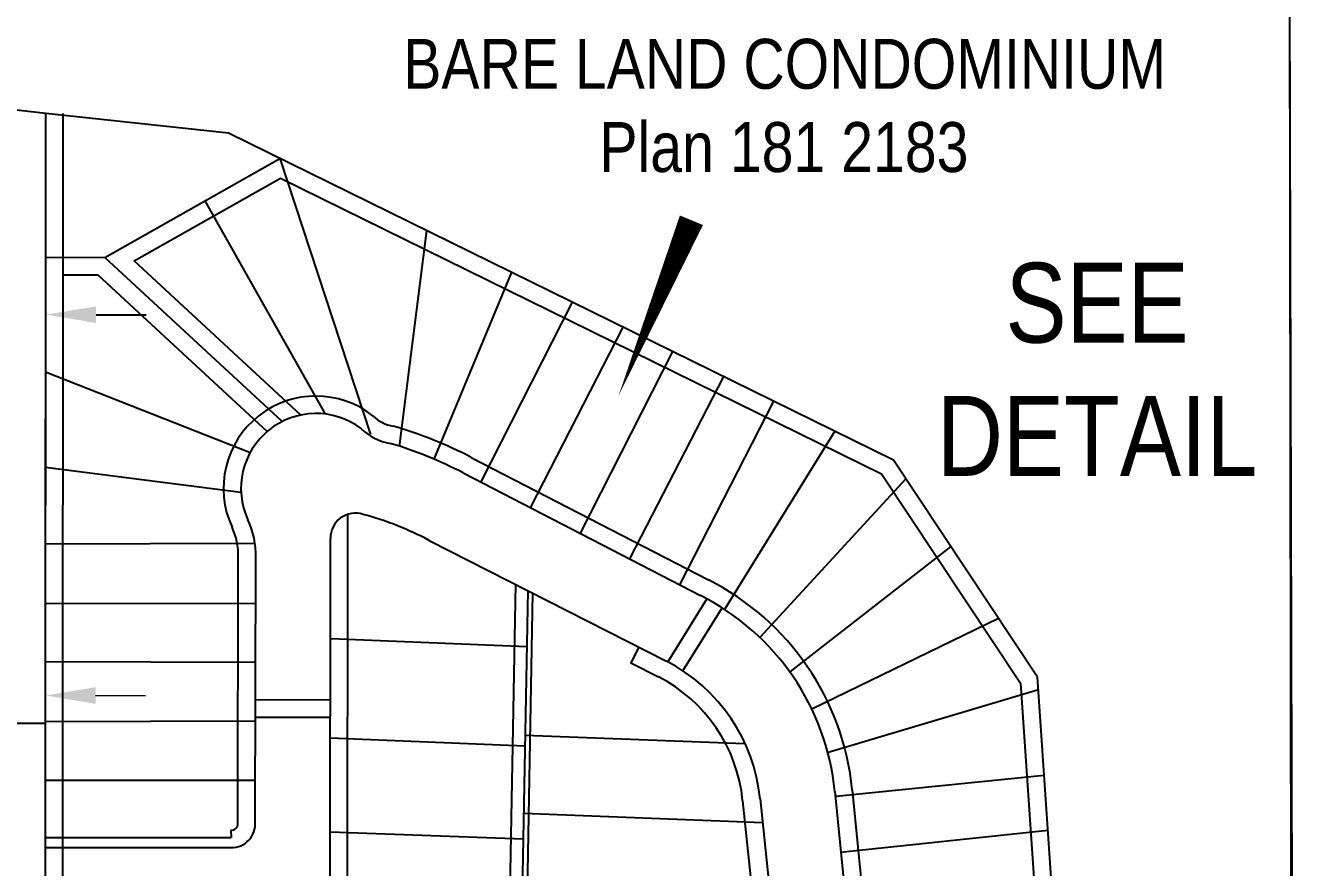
# Model space of a CAD drawing. Extents: x -19176 to -17597, y 5652440 to 5654285.
# Drawn here: x -18335 to -18081.1, y 5653106.3 to 5653274.9 of the extents above; entities that cross this region are included whole.
import ezdxf

# ---------------------------------------------------------------- set-up
doc = ezdxf.new("R2010")
doc.units = 0
doc.header["$LTSCALE"] = 5
doc.header["$PDSIZE"] = 0.5
doc.layers.get('Defpoints').update_dxf_attribs({"color": 9})
for name, color, linetype in [('DETAIL-T', 7, 'Continuous'), ('F-RW', 190, 'Continuous'), ('L-SEC', 7, 'Continuous'), ('L-TITLEDB', 4, 'Continuous'), ('L-TITLEDB-T', 4, 'Continuous')]:
    doc.layers.add(name, color=color, linetype=linetype)
doc.layers.add('F-RW-T', color=190, linetype='Continuous', lineweight=9)
doc.styles.add('80CG', font='ARIALN.TTF', dxfattribs={"height": 10})
doc.styles.add('80L', font='ARIALN.TTF', dxfattribs={"height": 10})
doc.dimstyles.new('Compass 5 000', dxfattribs={"dimscale": 5, "dimtxt": 9, "dimasz": 2, "dimexe": 0.2, "dimexo": 0.0625, "dimgap": 0.5, "dimtad": 0, "dimtih": 1, "dimtoh": 1, "dimzin": 0, "dimdsep": 46, "dimtxsty": '80CG', "dimcen": 0.1, "dimse1": 1, "dimse2": 1, "dimclrd": 256, "dimclrt": 256, "dimaunit": 1, "dimadec": 4, "dimazin": 0, "dimtfac": 0.06, "dimtofl": 0, "dimtmove": 0, "dimatfit": 1, "dimfxl": 0.2, "dimtolj": 1, "dimtzin": 0, "dimlwd": -1, "dimarcsym": 0})

# ---------------------------------------------------------------- blocks, each defined once
blk = doc.blocks.new('*D17')
at = {"layer": 'Defpoints', "color": 0, "transparency": 16777216}
for p in [(-18348.79, 5653217.05), (-18348.92, 5653130.02), (-18330.95, 5653129.99)]:
    blk.add_point(p, dxfattribs=at)
at = {"layer": 'L-TITLEDB-T', "transparency": 16777216}
for p, q in [((-18358.79, 5653217.06), (-18368.79, 5653217.08)), ((-18320.82, 5653217), (-18310.82, 5653216.99))]:
    blk.add_line(p, q, dxfattribs=at)
for points in [[(-18358.79, 5653218.73), (-18358.79, 5653215.4), (-18348.79, 5653217.05)], [(-18320.82, 5653218.67), (-18320.82, 5653215.34), (-18330.82, 5653217.02)]]:
    blk.add_solid(points, dxfattribs=at)
at = {"layer": 'L-TITLEDB-T', "transparency": 16777216, "insert": (-18413.28, 5653217.08), "char_height": 10, "attachment_point": 5, "style": '80CG'}
blk.add_mtext('\\A1;18.00 Utility R/W\\PPlan 181 2187', dxfattribs=at)
blk = doc.blocks.new('*D19')
at = {"layer": 'Defpoints', "color": 0, "transparency": 16777216}
for p in [(-18348.91, 5653140.79), (-18348.94, 5653116.33), (-18330.96, 5653116.3)]:
    blk.add_point(p, dxfattribs=at)
at = {"layer": 'F-RW-T', "transparency": 16777216}
for p, q in [((-18358.91, 5653140.8), (-18368.91, 5653140.82)), ((-18320.92, 5653140.75), (-18310.92, 5653140.73))]:
    blk.add_line(p, q, dxfattribs=at)
for points in [[(-18358.9, 5653142.47), (-18358.91, 5653139.14), (-18348.91, 5653140.79)], [(-18320.92, 5653142.41), (-18320.93, 5653139.08), (-18330.92, 5653140.76)]]:
    blk.add_solid(points, dxfattribs=at)
at = {"layer": 'F-RW-T', "transparency": 16777216, "insert": (-18438.86, 5653140.82), "char_height": 10, "attachment_point": 5, "style": '80CG', "bg_fill": 3, "box_fill_scale": 1.1, "bg_fill_color": 256, "bg_fill_true_color": 13158600, "bg_fill_transparency": 0}
blk.add_mtext('\\A1;18.00 Utility & Access R/W\\PPlan 981 0246', dxfattribs=at)

msp = doc.modelspace()

# ---------------------------------------------------------------- linework, layer by layer
at = {"layer": 'F-RW'}
for p, q in [((-18330.994, 5653046.951), (-18330.894, 5653257.275)), ((-18327.506, 5653020.903), (-18327.394, 5653257.273)), ((-18198.514, 5653160.092), (-18206.377, 5653147.458)), ((-18195.542, 5653158.243), (-18203.405, 5653145.608)), ((-18288.906, 5653139.92), (-18273.919, 5653139.908)), ((-18288.909, 5653136.42), (-18273.922, 5653136.408)), ((-18293.809, 5653113.799), (-18293.789, 5653112.317))]:
    msp.add_line(p, q, dxfattribs=at)
at = {"layer": 'F-RW', "flags": 128}
for points in [[(-18279.857, 5653196.904), (-18313.175, 5653227.771), (-18283.889, 5653244.355), (-18163.55, 5653185.133), (-18135.777, 5653143.226), (-18128.729, 5653040.864)], [(-18327.409, 5653225.005), (-18320.447, 5653224.966), (-18286.583, 5653193.593)], [(-18245.734, 5653188.431), (-18198.201, 5653163.879)], [(-18270.454, 5653096.029), (-18270.39, 5653177.04)], [(-18292.443, 5653115.107), (-18292.343, 5653168.373)], [(-18236.883, 5653163.008), (-18238.196, 5653091.104)], [(-18233.415, 5653161.241), (-18234.705, 5653090.597)], [(-18212.174, 5653150.414), (-18213.763, 5653147.296), (-18208.233, 5653144.477)], [(-18169.427, 5653121.866), (-18166.057, 5653087.412)], [(-18191.376, 5653119.68), (-18187.614, 5653083.537)], [(-18330.965, 5653112.294), (-18293.789, 5653112.317)]]:
    msp.add_lwpolyline(points, dxfattribs=at)
at = {"layer": 'F-RW'}
for centre, radius, start, end in [((-18276.82, 5653182.218), 18.49, 51.5998, 204.83427), ((-18260.136, 5653202.032), 7.442, 225.67549, 260.62892), ((-18285.052, 5653112.952), 85.106, 62.47975, 73.82742), ((-18305.804, 5653168.762), 13.466, 358.66208, 24.95822), ((-18222.078, 5653116.666), 52.907, 5.64383, 63.20775), ((-18222.503, 5653116.649), 31.274, 5.60149, 62.86583), ((-18293.679, 5653115.03), 1.238, 263.93599, 3.53351)]:
    msp.add_arc(centre, radius, start, end, dxfattribs=at)
at = {"layer": 'L-SEC'}
msp.add_line((-18082.036, 5653343.244), (-18081.073, 5652941.533), dxfattribs=at)
at = {"layer": 'L-TITLEDB'}
for p, q in [((-18081.122, 5652861.389), (-18081.92, 5653316.068)), ((-18330.894, 5653257.275), (-18348.893, 5653259.354)), ((-18330.894, 5653257.275), (-18348.893, 5653259.354)), ((-18330.952, 5653135.187), (-18330.894, 5653257.275)), ((-18294.278, 5653253.369), (-18330.894, 5653257.275)), ((-18294.278, 5653253.369), (-18330.894, 5653257.275)), ((-18161.155, 5653187.855), (-18294.278, 5653253.369)), ((-18161.155, 5653187.855), (-18294.278, 5653253.369)), ((-18132.348, 5653144.389), (-18161.155, 5653187.855)), ((-18132.348, 5653144.389), (-18161.155, 5653187.855)), ((-18121.921, 5652992.947), (-18132.348, 5653144.389)), ((-18121.921, 5652992.947), (-18132.348, 5653144.389)), ((-18348.914, 5653135.195), (-18330.952, 5653135.187))]:
    msp.add_line(p, q, dxfattribs=at)
at = {"layer": 'L-TITLEDB', "flags": 128}
for points in [[(-18330.908, 5653228.525), (-18319.066, 5653228.458), (-18284.004, 5653248.313)], [(-18284.004, 5653248.313), (-18265.908, 5653193.036)], [(-18299.013, 5653239.814), (-18275.047, 5653197.228)], [(-18260.06, 5653190.576), (-18254.603, 5653233.844)], [(-18283.593, 5653195.594), (-18319.066, 5653228.458)], [(-18237.661, 5653225.506), (-18253.225, 5653188.049)], [(-18225.498, 5653219.52), (-18243.797, 5653183.527)], [(-18215.375, 5653214.539), (-18233.9, 5653178.321)], [(-18205.392, 5653209.626), (-18224.002, 5653173.115)], [(-18290.089, 5653189.378), (-18330.919, 5653205.472)], [(-18195.237, 5653204.628), (-18213.96, 5653168.25)], [(-18185.178, 5653199.678), (-18203.923, 5653163.055)], [(-18172.923, 5653193.647), (-18195.035, 5653157.941)], [(-18291.814, 5653181.373), (-18330.928, 5653186.374)], [(-18247.34, 5653185.321), (-18199.807, 5653160.769)], [(-18158.707, 5653184.162), (-18187.925, 5653152.371)], [(-18273.95, 5653100.98), (-18273.894, 5653172.192)], [(-18254.161, 5653171.814), (-18206.643, 5653147.595)], [(-18289.048, 5653171.19), (-18330.935, 5653171.018)], [(-18149.714, 5653170.593), (-18181.962, 5653145.507)], [(-18288.952, 5653115.367), (-18288.843, 5653168.366)], [(-18234.406, 5653161.746), (-18235.702, 5653090.77)], [(-18288.862, 5653159.123), (-18330.94, 5653159.163)], [(-18140.166, 5653156.185), (-18177.552, 5653138.037)], [(-18234.612, 5653150.467), (-18273.77, 5653152.071)], [(-18288.886, 5653147.379), (-18330.946, 5653147.465)], [(-18132.175, 5653141.87), (-18174.429, 5653129.284)], [(-18288.911, 5653135.62), (-18330.952, 5653135.505)], [(-18234.974, 5653130.619), (-18273.925, 5653132.198)], [(-18234.934, 5653132.834), (-18191.013, 5653131.124)], [(-18288.935, 5653123.729), (-18330.957, 5653123.73)], [(-18130.994, 5653124.717), (-18172.662, 5653120.501)], [(-18172.91, 5653121.525), (-18169.541, 5653087.071)], [(-18187.895, 5653120.043), (-18184.132, 5653083.899)], [(-18235.22, 5653117.189), (-18187.422, 5653115.288)], [(-18235.314, 5653111.998), (-18273.94, 5653113.395)], [(-18130.234, 5653113.685), (-18171.804, 5653109.301)], [(-18330.964, 5653110.294), (-18293.788, 5653110.317)]]:
    msp.add_lwpolyline(points, dxfattribs=at)
at = {"layer": 'L-TITLEDB'}
for centre, radius, start, end in [((-18276.801, 5653182.214), 15.005, 53.0461, 204.79747), ((-18260.136, 5653202.032), 10.942, 225.67549, 260.62892), ((-18286.249, 5653110.357), 84.46, 62.56944, 73.25676), ((-18268.903, 5653172.276), 4.991, 71.76122, 180.96438), ((-18284.798, 5653113.488), 65.884, 62.28861, 74.63469), ((-18305.804, 5653168.762), 16.966, 358.66208, 24.95822), ((-18222.078, 5653116.666), 49.407, 5.64383, 63.20775), ((-18222.503, 5653116.649), 34.774, 5.60149, 62.86583), ((-18293.642, 5653115.017), 4.703, 268.23093, 4.25847)]:
    msp.add_arc(centre, radius, start, end, dxfattribs=at)
at = {"layer": 'L-TITLEDB-T', "flags": 128}
msp.add_lwpolyline([(-18216.203, 5653200.804, 0, 5, 0), (-18201.634, 5653235.921, 0, 0, 0)], format="xyseb", dxfattribs=at)

# ---------------------------------------------------------------- texts
at = {"layer": 'DETAIL-T', "color": 3, "insert": (-18120.415, 5653206.067), "char_height": 16, "width": 63.63613, "attachment_point": 5, "style": '80CG'}
msp.add_mtext('SEE\\PDETAIL', dxfattribs=at)
at = {"layer": 'L-TITLEDB-T', "insert": (-18259.803, 5653272.244), "char_height": 10, "attachment_point": 1, "style": '80L'}
msp.add_mtext_dynamic_manual_height_columns('\\pi0.47292;BARE LAND CONDOMINIUM\\P\\pi39.75;Plan 181 2183', width=151.96903, gutter_width=50, heights=[0], dxfattribs=at)

# ---------------------------------------------------------------- next in the draw order: dimensions: what is measured, and where the dimension line sits
at = {"layer": 'F-RW-T'}
dim = msp.add_linear_dim(base=(-18348.906, 5653140.79), p1=(-18330.961, 5653116.303), p2=(-18348.943, 5653116.33), angle=179.9129, text='18.00 Utility & Access R/W\\PPlan 981 0246', dimstyle='Compass 5 000', override={"dimtfill": 1}, dxfattribs=at)
dim.commit()
dim.dimension.update_dxf_attribs({"geometry": '*D19', "text_midpoint": (-18438.865, 5653140.82), "dimtype": 161})

# ---------------------------------------------------------------- next in the draw order: dimensions: what is measured, and where the dimension line sits
at = {"layer": 'L-TITLEDB-T'}
dim = msp.add_linear_dim(base=(-18348.79, 5653217.047), p1=(-18330.954, 5653129.993), p2=(-18348.922, 5653130.02), angle=179.9129, text='18.00 Utility R/W\\PPlan 181 2187', dimstyle='Compass 5 000', dxfattribs=at)
dim.commit()
dim.dimension.update_dxf_attribs({"geometry": '*D17', "text_midpoint": (-18413.278, 5653217.077), "dimtype": 161})

doc.saveas('drawing.dxf')
